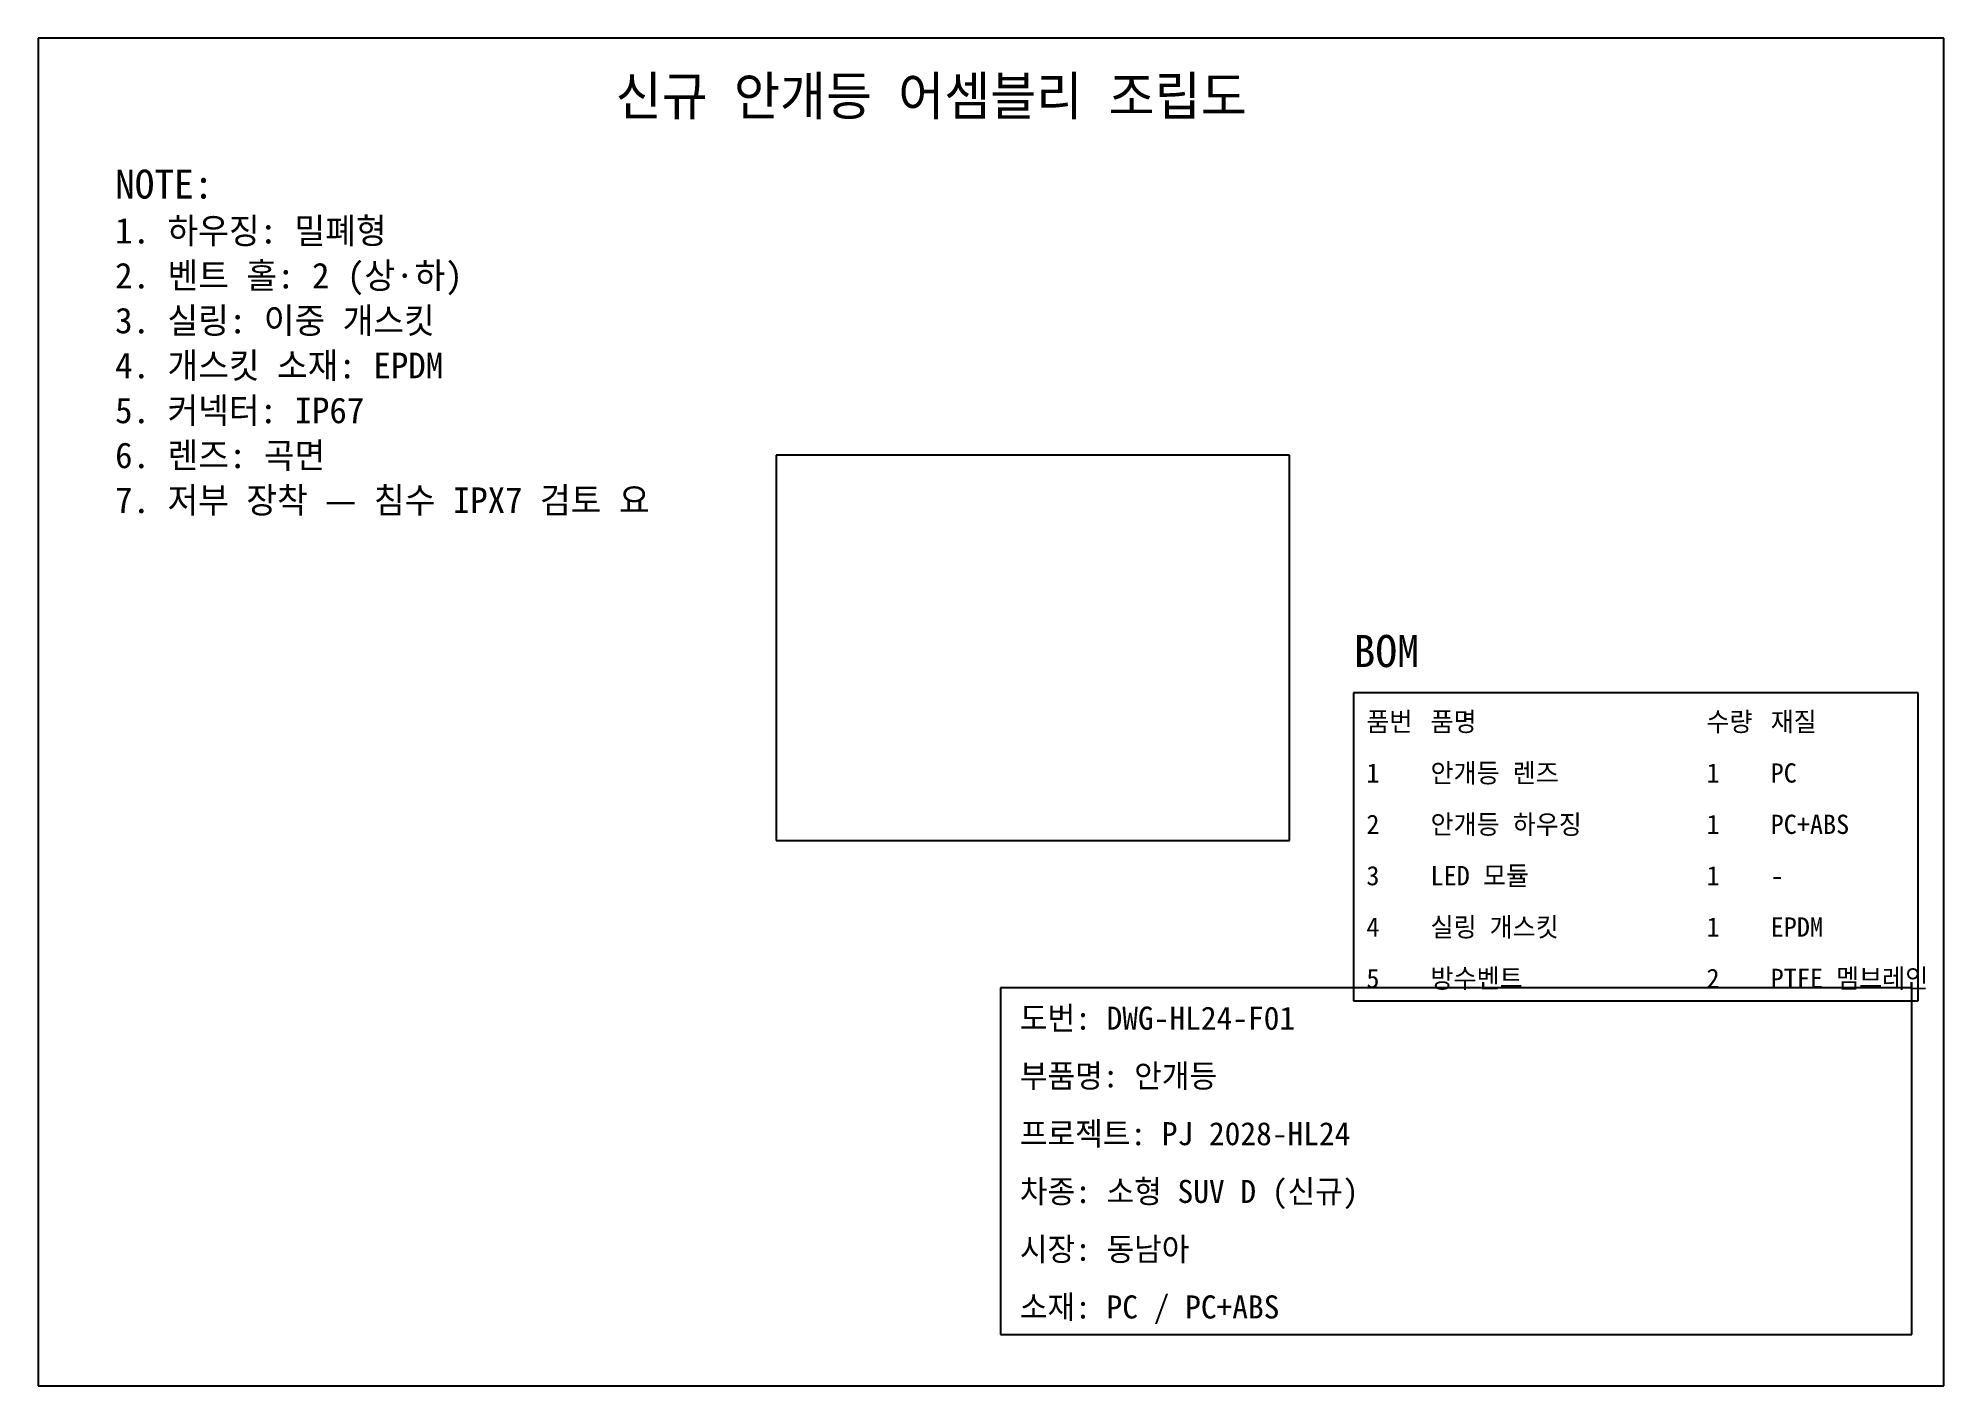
# Model space of a CAD drawing. Header units: metres. Extents: x 0 to 297, y 0 to 210.
import ezdxf

# ---------------------------------------------------------------- set-up
doc = ezdxf.new("R2010")
doc.units = ezdxf.units.M

msp = doc.modelspace()

# ---------------------------------------------------------------- linework, layer by layer
at = {"layer": 'L'}
for p, q in [((297, 210), (0, 210)), ((0, 210), (0, 0)), ((297, 0), (297, 210)), ((195, 145), (115, 145)), ((115, 145), (115, 85)), ((195, 85), (195, 145)), ((293, 108), (205, 108)), ((205, 108), (205, 60)), ((293, 60), (293, 108)), ((115, 85), (195, 85)), ((292, 62), (150, 62)), ((150, 62), (150, 8)), ((205, 60), (293, 60)), ((292, 8), (292, 62)), ((150, 8), (292, 8)), ((0, 0), (297, 0))]:
    msp.add_line(p, q, dxfattribs=at)

# ---------------------------------------------------------------- texts
at = {"layer": 'T'}
for s, height, p in [('신규 안개등 어셈블리 조립도', 6, (90, 198)), ('NOTE:', 4.5, (12, 185)), ('1. 하우징: 밀폐형', 4, (12, 178)), ('2. 벤트 홀: 2 (상·하)', 4, (12, 171)), ('3. 실링: 이중 개스킷', 4, (12, 164)), ('4. 개스킷 소재: EPDM', 4, (12, 157)), ('5. 커넥터: IP67', 4, (12, 150)), ('6. 렌즈: 곡면', 4, (12, 143)), ('7. 저부 장착 — 침수 IPX7 검토 요', 4, (12, 136)), ('BOM', 5, (205, 112)), ('품번', 3, (207, 102)), ('품명', 3, (217, 102)), ('수량', 3, (260, 102)), ('재질', 3, (270, 102)), ('1', 3, (207, 94)), ('안개등 렌즈', 3, (217, 94)), ('1', 3, (260, 94)), ('PC', 3, (270, 94)), ('안개등 하우징', 3, (217, 86)), ('2', 3, (207, 86)), ('1', 3, (260, 86)), ('PC+ABS', 3, (270, 86)), ('3', 3, (207, 78)), ('LED 모듈', 3, (217, 78)), ('1', 3, (260, 78)), ('-', 3, (270, 78)), ('4', 3, (207, 70)), ('실링 개스킷', 3, (217, 70)), ('1', 3, (260, 70)), ('EPDM', 3, (270, 70)), ('방수벤트', 3, (217, 62)), ('PTFE 멤브레인', 3, (270, 62)), ('5', 3, (207, 62)), ('2', 3, (260, 62)), ('도번: DWG-HL24-F01', 3.6, (153, 55.5)), ('부품명: 안개등', 3.6, (153, 46.5)), ('프로젝트: PJ 2028-HL24', 3.6, (153, 37.5)), ('차종: 소형 SUV D (신규)', 3.6, (153, 28.5)), ('시장: 동남아', 3.6, (153, 19.5)), ('소재: PC / PC+ABS', 3.6, (153, 10.5))]:
    msp.add_text(s, height=height, dxfattribs=at).set_placement(p)

doc.saveas('drawing.dxf')
